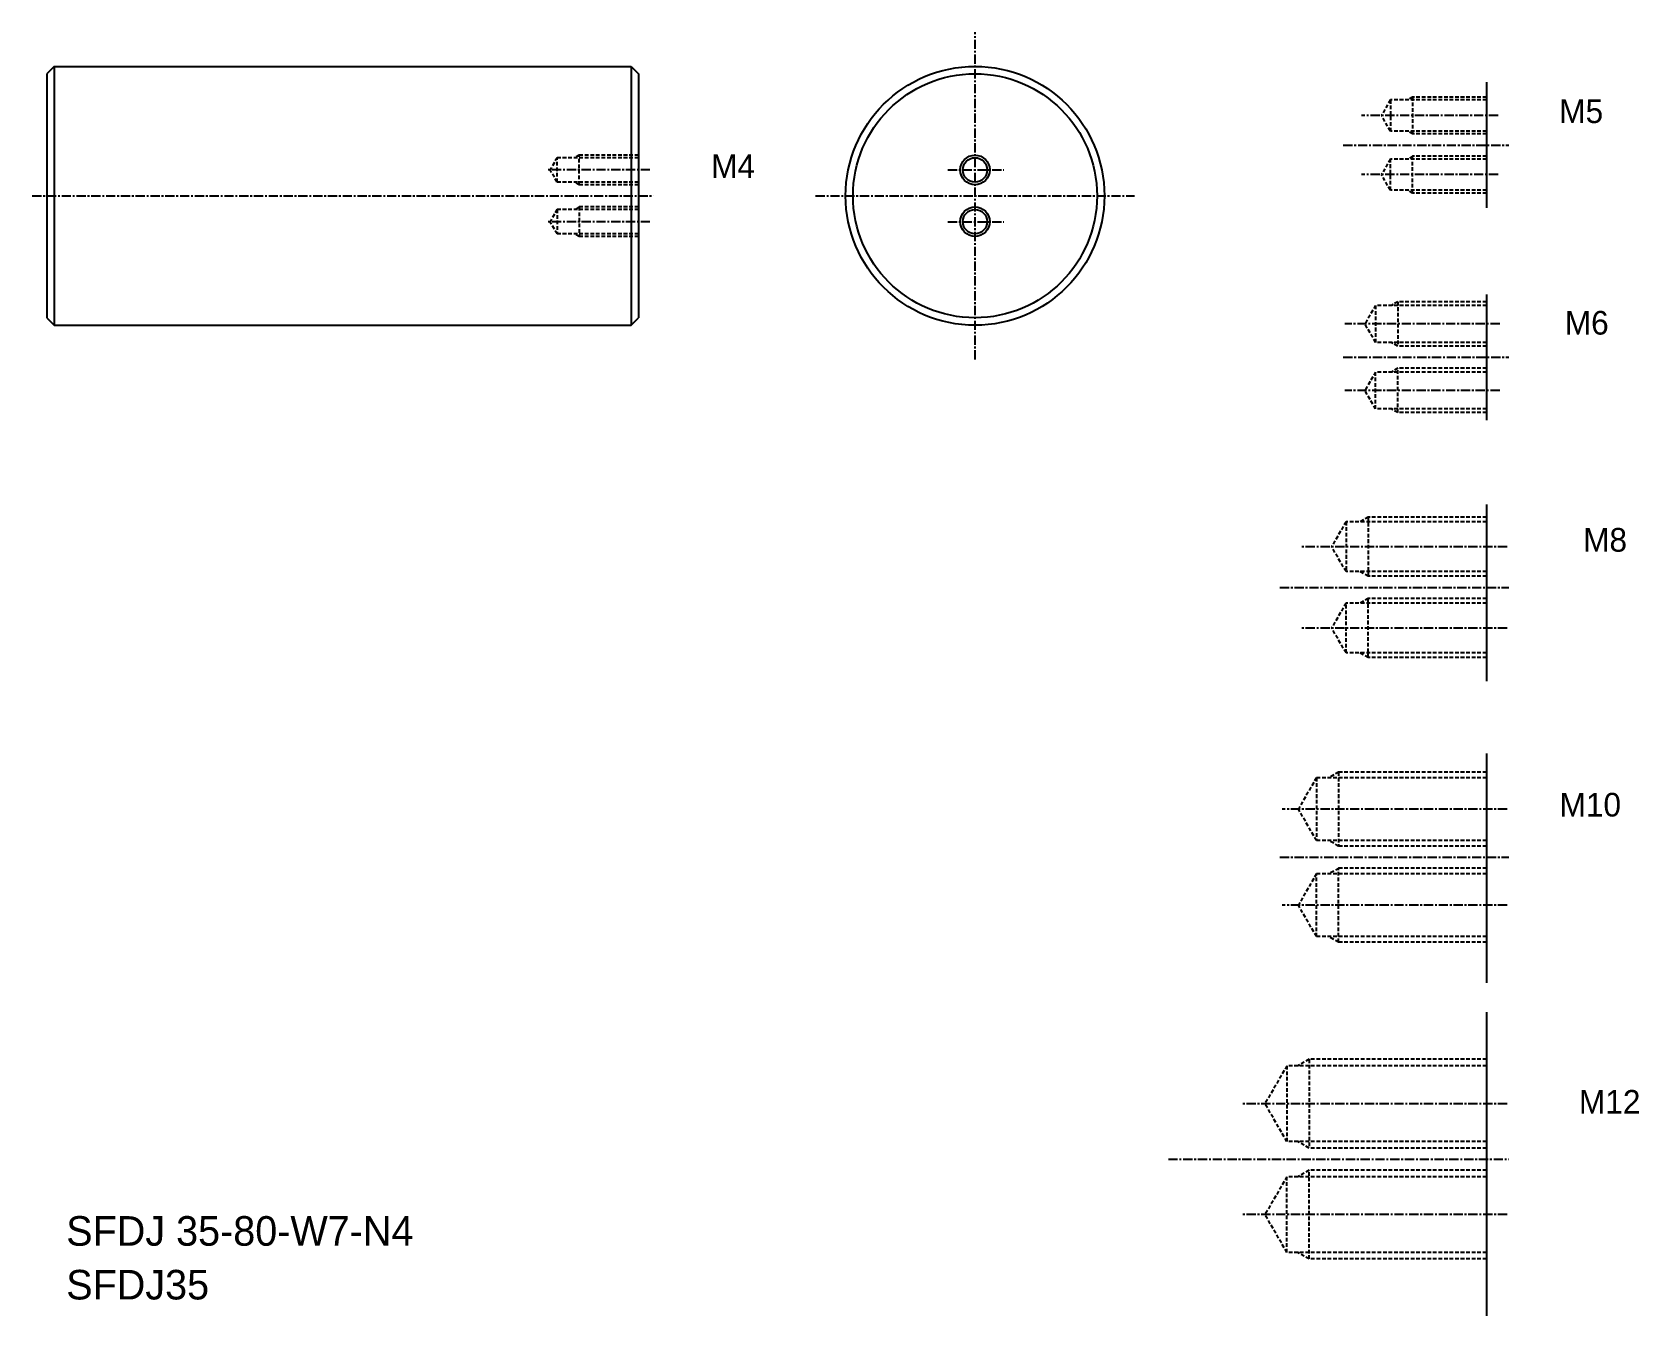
# Model space of a CAD drawing. Extents: x 64 to 282, y 78 to 251.
import ezdxf

# ---------------------------------------------------------------- set-up
doc = ezdxf.new("R2010")
doc.units = 0
doc.linetypes.add('CENTER', pattern=[2, 1.25, -0.25, 0.25, -0.25])
doc.linetypes.add('DASHED', pattern=[0.75, 0.5, -0.25])
doc.layers.get('0').update_dxf_attribs({"linetype": 'CONTINUOUS'})
doc.layers.add('CENTER', color=1, linetype='CENTER')

# ---------------------------------------------------------------- blocks, each defined once
blk = doc.blocks.new('A$C4B8164E4')
at = {"color": 3, "linetype": 'CONTINUOUS'}
for centre in [(0, 3.5), (0, -3.5)]:
    blk.add_circle(centre, 2, dxfattribs=at)
at = {"color": 7, "linetype": 'CONTINUOUS'}
for centre in [(0, 3.5), (0, -3.5)]:
    blk.add_circle(centre, 1.65, dxfattribs=at)
at = {"layer": 'CENTER', "color": 1, "linetype": 'CENTER'}
for p, q in [((-3.67, 3.5), (3.91, 3.5)), ((-3.67, -3.5), (3.91, -3.5))]:
    blk.add_line(p, q, dxfattribs=at)

msp = doc.modelspace()

# ---------------------------------------------------------------- linework, layer by layer
at = {"color": 7, "linetype": 'CONTINUOUS'}
for p, q in [((67.49, 246.57), (66.49, 245.57)), ((66.49, 245.57), (66.49, 212.57)), ((67.49, 246.57), (145.49, 246.57)), ((67.49, 246.57), (67.49, 211.57)), ((145.49, 246.57), (145.49, 211.57)), ((145.49, 246.57), (146.49, 245.57)), ((146.49, 245.57), (146.49, 212.57)), ((261.19, 244.43), (261.19, 227.43)), ((145.49, 237.82), (145.49, 237.82)), ((145.49, 235.32), (145.49, 235.32)), ((261.19, 215.74), (261.19, 198.74)), ((66.49, 212.57), (67.49, 211.57)), ((67.49, 211.57), (145.49, 211.57)), ((145.49, 211.57), (146.49, 212.57)), ((261.19, 187.32), (261.19, 163.43)), ((261.19, 153.66), (261.19, 122.62)), ((261.19, 118.65), (261.19, 77.58))]:
    msp.add_line(p, q, dxfattribs=at)
at = {"color": 3, "linetype": 'DASHED'}
for p, q in [((248.19, 242.03), (246.98, 239.93)), ((248.19, 242.03), (248.19, 237.83)), ((261.19, 242.03), (248.19, 242.03)), ((251.19, 242.43), (250.59, 242.08)), ((251.19, 242.43), (251.19, 237.43)), ((261.19, 242.43), (251.19, 242.43)), ((248.19, 237.83), (246.98, 239.93)), ((261.19, 237.83), (248.19, 237.83)), ((251.19, 237.43), (250.59, 237.78)), ((261.19, 237.43), (251.19, 237.43)), ((135.49, 234.22), (134.54, 232.57)), ((135.49, 230.92), (134.54, 232.57)), ((135.49, 230.92), (135.49, 234.22)), ((146.49, 234.22), (135.49, 234.22)), ((138.49, 234.57), (137.88, 234.22)), ((138.49, 230.57), (138.49, 234.57)), ((146.49, 234.57), (138.49, 234.57)), ((248.19, 234.03), (246.98, 231.93)), ((261.19, 234.03), (248.19, 234.03)), ((248.19, 229.83), (248.19, 234.03)), ((251.19, 234.43), (250.59, 234.08)), ((261.19, 234.43), (251.19, 234.43)), ((251.19, 229.43), (251.19, 234.43)), ((146.49, 230.92), (135.49, 230.92)), ((138.49, 230.57), (137.88, 230.92)), ((146.49, 230.57), (138.49, 230.57)), ((248.19, 229.83), (246.98, 231.93)), ((261.19, 229.83), (248.19, 229.83)), ((251.19, 229.43), (250.59, 229.78)), ((261.19, 229.43), (251.19, 229.43)), ((135.49, 227.22), (134.54, 225.57)), ((146.49, 227.22), (135.49, 227.22)), ((135.49, 227.22), (135.49, 223.92)), ((138.49, 227.57), (137.88, 227.22)), ((146.49, 227.57), (138.49, 227.57)), ((138.49, 227.57), (138.49, 223.57)), ((135.49, 223.92), (134.54, 225.57)), ((146.49, 223.92), (135.49, 223.92)), ((138.49, 223.57), (137.88, 223.92)), ((146.49, 223.57), (138.49, 223.57)), ((246.19, 214.24), (244.75, 211.74)), ((261.19, 214.24), (246.19, 214.24)), ((246.19, 214.24), (246.19, 209.24)), ((249.19, 214.74), (248.33, 214.24)), ((261.19, 214.74), (249.19, 214.74)), ((249.19, 214.74), (249.19, 208.74)), ((246.19, 209.24), (244.75, 211.74)), ((261.19, 209.24), (246.19, 209.24)), ((249.19, 208.74), (248.33, 209.24)), ((261.19, 208.74), (249.19, 208.74)), ((246.19, 205.24), (244.75, 202.74)), ((246.19, 200.24), (246.19, 205.24)), ((261.19, 205.24), (246.19, 205.24)), ((249.19, 205.74), (248.33, 205.24)), ((249.19, 199.74), (249.19, 205.74)), ((261.19, 205.74), (249.19, 205.74)), ((246.19, 200.24), (244.75, 202.74)), ((261.19, 200.24), (246.19, 200.24)), ((249.19, 199.74), (248.33, 200.24)), ((261.19, 199.74), (249.19, 199.74)), ((242.19, 184.99), (240.24, 181.61)), ((261.19, 184.99), (242.19, 184.99)), ((242.19, 184.99), (242.19, 178.24)), ((245.19, 185.61), (244.11, 184.99)), ((261.19, 185.61), (245.19, 185.61)), ((245.19, 185.61), (245.19, 177.61)), ((242.19, 178.24), (240.24, 181.61)), ((261.19, 178.24), (242.19, 178.24)), ((245.19, 177.61), (244.11, 178.24)), ((261.19, 177.61), (245.19, 177.61)), ((242.19, 173.99), (240.24, 170.61)), ((242.19, 167.24), (242.19, 173.99)), ((261.19, 173.99), (242.19, 173.99)), ((245.19, 174.61), (244.11, 173.99)), ((245.19, 166.61), (245.19, 174.61)), ((261.19, 174.61), (245.19, 174.61)), ((242.19, 167.24), (240.24, 170.61)), ((261.19, 167.24), (242.19, 167.24)), ((245.19, 166.61), (244.11, 167.24)), ((261.19, 166.61), (245.19, 166.61)), ((238.19, 150.37), (235.74, 146.12)), ((261.19, 150.37), (238.19, 150.37)), ((238.19, 150.37), (238.19, 141.87)), ((241.19, 151.12), (239.89, 150.37)), ((261.19, 151.12), (241.19, 151.12)), ((241.19, 151.12), (241.19, 141.12)), ((238.19, 141.87), (235.74, 146.12)), ((261.19, 141.87), (238.19, 141.87)), ((241.19, 141.12), (239.89, 141.87)), ((261.19, 141.12), (241.19, 141.12)), ((238.19, 137.37), (235.74, 133.12)), ((238.19, 128.87), (238.19, 137.37)), ((261.19, 137.37), (238.19, 137.37)), ((241.19, 138.12), (239.89, 137.37)), ((241.19, 128.12), (241.19, 138.12)), ((261.19, 138.12), (241.19, 138.12)), ((238.19, 128.87), (235.74, 133.12)), ((261.19, 128.87), (238.19, 128.87)), ((241.19, 128.12), (239.89, 128.87)), ((261.19, 128.12), (241.19, 128.12)), ((234.19, 111.4), (231.23, 106.28)), ((261.19, 111.4), (234.19, 111.4)), ((234.19, 111.4), (234.19, 101.15)), ((237.19, 112.28), (235.68, 111.4)), ((261.19, 112.28), (237.19, 112.28)), ((237.19, 112.28), (237.19, 100.28)), ((234.19, 101.15), (231.23, 106.28)), ((261.19, 101.15), (234.19, 101.15)), ((237.19, 100.28), (235.68, 101.15)), ((261.19, 100.28), (237.19, 100.28)), ((234.19, 96.4), (231.23, 91.28)), ((234.19, 86.15), (234.19, 96.4)), ((261.19, 96.4), (234.19, 96.4)), ((237.19, 97.28), (235.68, 96.4)), ((237.19, 85.28), (237.19, 97.28)), ((261.19, 97.28), (237.19, 97.28)), ((234.19, 86.15), (231.23, 91.28)), ((261.19, 86.15), (234.19, 86.15)), ((237.19, 85.28), (235.68, 86.15)), ((261.19, 85.28), (237.19, 85.28))]:
    msp.add_line(p, q, dxfattribs=at)
for p, q in [((146.49, 236.07), (146.49, 236.07)), ((145.49, 229.07), (145.49, 229.07)), ((145.49, 229.07), (145.49, 229.07)), ((146.49, 229.07), (146.49, 229.07))]:
    msp.add_line(p, q)
at = {"color": 7, "linetype": 'CONTINUOUS'}
for radius in [17.5, 16.5]:
    msp.add_circle((192.01, 229.07), radius, dxfattribs=at)
at = {"layer": 'CENTER', "color": 1, "linetype": 'CENTER'}
for p, q in [((192.01, 206.93), (192.01, 251.21)), ((262.75, 239.93), (244.29, 239.93)), ((241.81, 235.93), (264.2, 235.93)), ((148.05, 232.57), (134.09, 232.57)), ((262.75, 231.93), (244.29, 231.93)), ((64.49, 229.07), (148.49, 229.07)), ((170.45, 229.07), (213.57, 229.07)), ((148.05, 225.57), (134.09, 225.57)), ((262.97, 211.74), (242.04, 211.74)), ((241.81, 207.24), (264.2, 207.24)), ((262.97, 202.74), (242.04, 202.74)), ((263.98, 181.61), (236.08, 181.61)), ((233.23, 176.11), (264.2, 176.11)), ((263.98, 170.61), (236.08, 170.61)), ((263.98, 146.12), (233.57, 146.12)), ((233.23, 139.62), (264.2, 139.62)), ((263.98, 133.12), (233.57, 133.12)), ((263.98, 106.28), (228.24, 106.28)), ((218.16, 98.78), (264.2, 98.78)), ((263.98, 91.28), (228.24, 91.28))]:
    msp.add_line(p, q, dxfattribs=at)

# ---------------------------------------------------------------- block references
at = {"color": 7, "linetype": 'CONTINUOUS'}
msp.add_blockref('A$C4B8164E4', (192.01, 229.07), dxfattribs=at)

# ---------------------------------------------------------------- texts
for s, height, p in [('M5', 3.2, (271.02, 238.91)), ('M4', 3.2, (156.32, 231.49)), ('M6', 3.2, (271.77, 210.3)), ('M8', 3.2, (274.25, 180.94)), ('M10', 3.2, (271.06, 145.12)), ('M12', 3.2, (273.69, 104.93)), ('SFDJ 35-80-W7-N4', 4, (69.1, 87.07)), ('SFDJ35', 4, (69.1, 79.8))]:
    msp.add_text(s, height=height, dxfattribs=at).set_placement(p)

doc.saveas('drawing.dxf')
